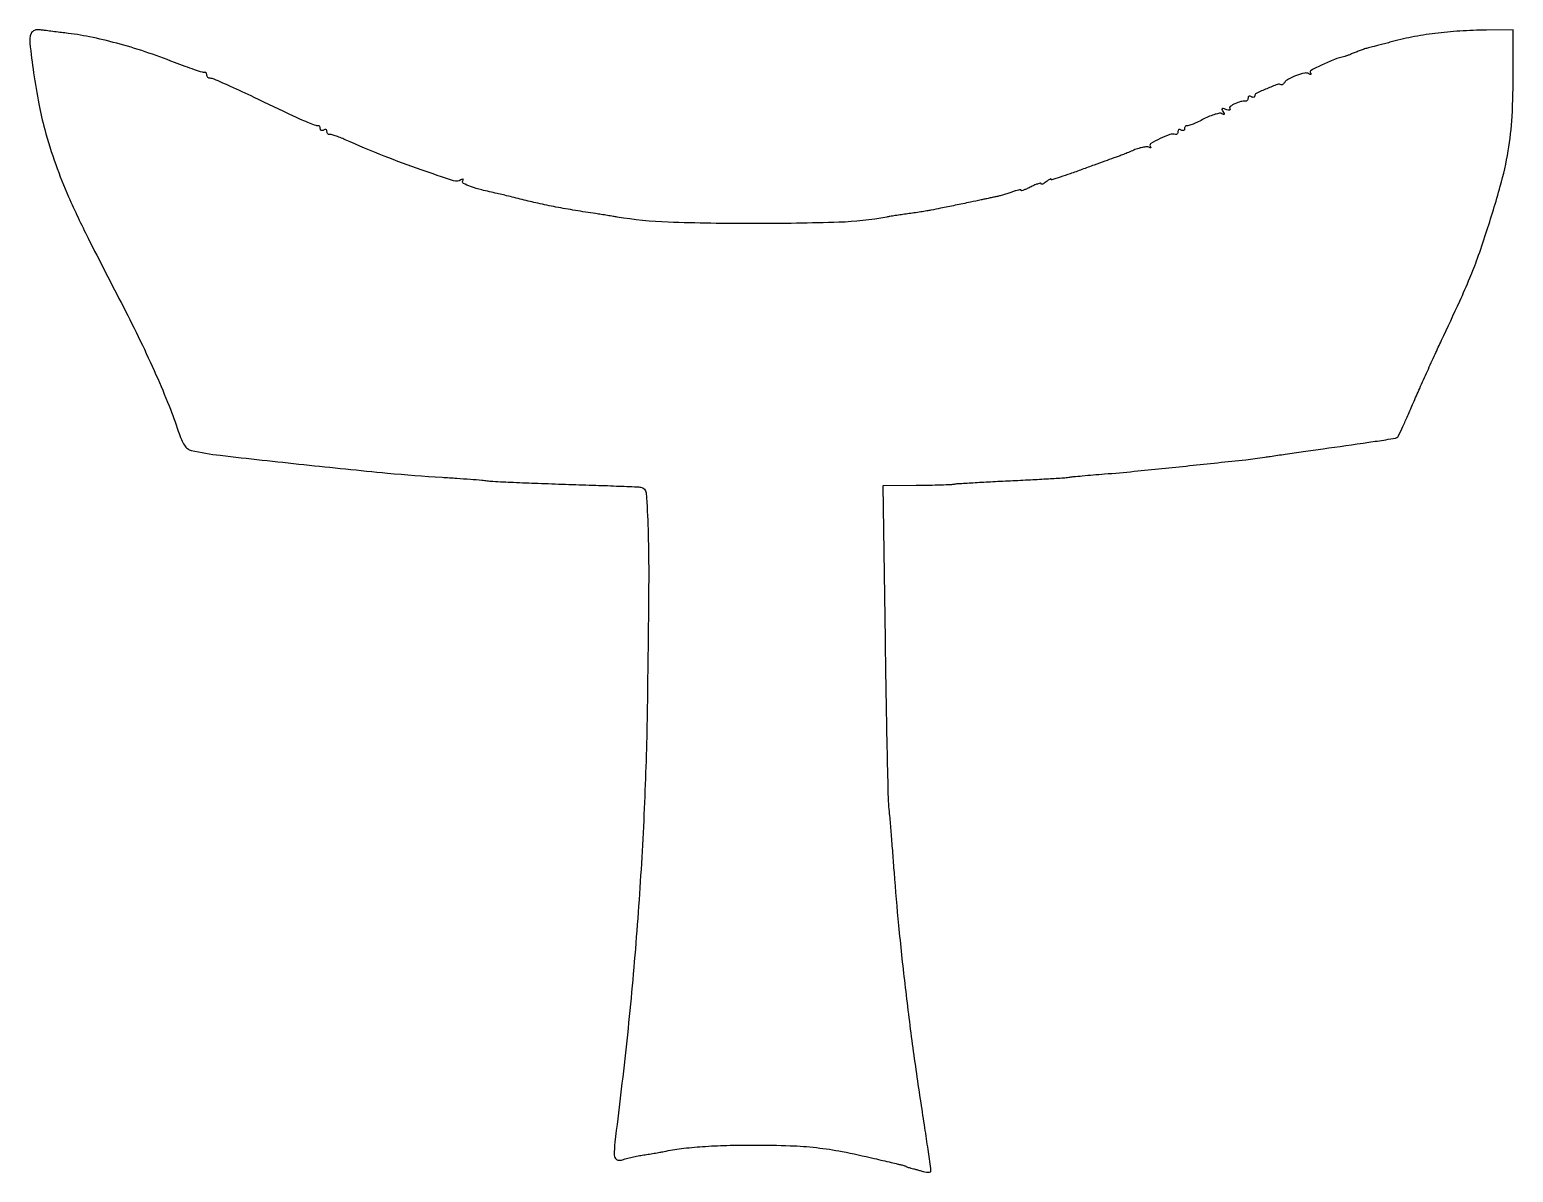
# Model space of a CAD drawing. Extents: x 0 to 444, y 0 to 343.
import ezdxf

# ---------------------------------------------------------------- set-up
doc = ezdxf.new("R2010")
doc.units = 0

msp = doc.modelspace()

# ---------------------------------------------------------------- linework, layer by layer
msp.add_lwpolyline([(0.327497, 341.411061, 0.120606), (-0.041512, 338.506188, 0.007063), (1.10334, 329.598614, 0.011711), (2.652307, 320.317578, 0.020355), (4.428724, 312.713489, 0.016937), (7.728355, 302.198546, 0.01976), (11.58619, 292.46804, 0.012688), (17.424769, 280.141297, 0.002862), (27.999467, 259.5, -0.007736), (33.077032, 249.346145, -0.008062), (37.76622, 239.178094, -0.008567), (41.707205, 229.826686, -0.016897), (44.455502, 222.24878, 0.018948), (45.373921, 219.748438, 0.051052), (46.266975, 218.081866, 0.075463), (47.22564, 217.041563, 0.114113), (48.330772, 216.509995, 0.026839), (56.995655, 215.045569, 0.001783), (82.095055, 212.268529, 0.002753), (107.099826, 209.73136, 0.009258), (123.5, 208.464398, -0.001974), (127.89249, 208.189365, -0.002422), (131.992951, 207.896405, -0.002013), (135.436921, 207.619627, -0.017422), (136.965364, 207.436784, 0.026191), (138.693714, 207.260697, 0.001093), (144.885452, 206.969622, 0.001888), (152.227677, 206.668312, 0.00134), (160.465364, 206.383501, -0.000663), (168.634869, 206.112123, -0.000995), (175.761701, 205.85172, -0.000392), (181.880401, 205.611148, -0.022706), (183, 205.515205, -0.356138), (184.652018, 203.761824, -0.010367), (185.20517, 192.84866, -0.009681), (185.393049, 175.040673, -0.001473), (184.975165, 139.5, -0.007057), (184.155682, 111.071442, -0.006463), (182.520604, 81.830095, -0.006407), (180.111403, 52.370779, -0.00661), (176.968926, 23.287496, 0.001277), (175.29713, 9.221653, 0.032573), (175.10211, 5.372628, 0.243394), (175.796415, 4.077193, 0.245718), (177.25, 3.902802, -0.024521), (178.388137, 4.271718, -0.009213), (180.014063, 4.679957, -0.009101), (181.803627, 5.060207, -0.010931), (183.5, 5.350186, 0.003147), (185.214574, 5.615876, 0.002514), (187.059375, 5.92317, 0.00254), (188.764215, 6.224892, 0.006424), (190, 6.466525, -0.021368), (195.193125, 7.321709, -0.012303), (201.504359, 7.928682, -0.010839), (208.796002, 8.290631, -0.007649), (217, 8.394207, -0.007969), (227.77263, 8.193692, -0.019234), (235.719032, 7.612466, -0.020273), (243.346934, 6.44387, -0.009813), (253, 4.364326, 0.000208), (255.598709, 3.75203, 0.000254), (258.03125, 3.18126, 0.000212), (260.077808, 2.70307, 0.001795), (261, 2.491496, -0.009094), (261.575011, 2.350707, -0.014584), (262.059375, 2.207499, -0.008362), (262.449312, 2.072469, -0.315019), (262.5, 2, 0.309501), (262.550371, 1.92642, 0.008184), (262.940625, 1.78227, 0.01439), (263.424998, 1.627814, 0.008999), (264, 1.473675, -0.00472), (264.731866, 1.284182, -0.001942), (265.720312, 1.014152, -0.001922), (266.778739, 0.716196, -0.002467), (267.75, 0.433554, 0.03592), (268.612464, 0.244032, 0.063716), (269.339062, 0.231505, 0.09869), (269.824652, 0.385322, 0.27334), (270, 0.682107, 0.03604), (269.949308, 1.384469, 0.000277), (269.125123, 7.042395, 0.001025), (268.163259, 13.527063, 0.000658), (267.021694, 21.048739, -0.004734), (264.504494, 38.597591, -0.004376), (262.248999, 56.657313, -0.004493), (260.378076, 74.156627, -0.006085), (259.022507, 90, 0.000982), (258.579708, 95.881338, 0.001089), (258.128308, 101.5625, 0.001007), (257.722776, 106.408974, 0.005645), (257.471213, 109, -0.020864), (257.256225, 112.235181, -0.000626), (256.939822, 125.764062, -0.001242), (256.626641, 141.70261, -0.000858), (256.347847, 159.75), (255.71273, 206), (265.606365, 206.076511, 0.002569), (269.505267, 206.126695, 0.003458), (273.03437, 206.214672, 0.002375), (275.99151, 206.322919, 0.036845), (277, 206.439404, -0.031394), (278.080982, 206.576205, -0.000974), (282.547093, 206.84972, -0.001905), (287.81497, 207.1419, -0.001317), (293.777339, 207.434071, 0.00143), (299.791158, 207.730128, 0.001941), (305.219867, 208.034082, 0.001292), (309.774991, 208.318676, 0.021673), (311.277339, 208.482048, -0.013149), (312.608722, 208.649832, -0.001883), (315.343968, 208.911292, -0.002138), (318.582681, 209.194614, -0.001824), (322, 209.46629, 0.006033), (330.921989, 210.251211, 0.001092), (347.469086, 211.944901, 0.000762), (364.325582, 213.733456, 0.012254), (370, 214.485361, -0.003053), (371.644397, 214.734124, -0.000223), (376.171875, 215.388722, -0.000311), (381.572541, 216.163674, -0.000236), (387.5, 217.007596, 0.000296), (401.173161, 218.956002, 0.003767), (406.307514, 219.73026, 0.004863), (409.226227, 220.222063, 0.149239), (409.875838, 220.554458, 0.092985), (410.104115, 220.876854, 0.000776), (411.390179, 223.687508, 0.002727), (412.846503, 226.93011, 0.001749), (414.503268, 230.709171, -0.002211), (416.437966, 235.111142, -0.001368), (418.748481, 240.267694, -0.001372), (421.058534, 245.348438, -0.002469), (422.984737, 249.5, 0.002044), (428.446478, 261.245527, 0.009223), (431.480727, 268.174933, 0.0128), (433.765654, 274.089047, 0.006851), (436.299, 281.5, 0.01061), (440.597842, 295.67443, 0.026496), (442.961434, 306.230887, 0.028159), (444.116563, 316.595977, 0.013452), (444.489032, 330), (444.5, 342.5), (436.5, 342.43485, 0.013202), (428.491818, 342.158082, 0.016062), (421.019342, 341.46059, 0.017075), (414.036436, 340.338424, 0.019913), (407.5, 338.78515, -0.003035), (405.850246, 338.333791, -0.003067), (404.200982, 337.904128, -0.002988), (402.760486, 337.547423, -0.012455), (401.886322, 337.359401, 0.025268), (401.072071, 337.162317, 0.008364), (399.898805, 336.793296, 0.008304), (398.60972, 336.340105, 0.009339), (397.386322, 335.860873, -0.002594), (396.244356, 335.395675, -0.003448), (395.200982, 334.985269, -0.002452), (394.322898, 334.651788, -0.034523), (394, 334.555771, 0.035804), (390.885953, 333.621097, 0.020066), (387.248629, 332.069112, 0.011073), (383.901604, 330.38756, 0.433638), (383.706112, 329.666504, -0.050293), (383.868193, 329.333587, -0.350716), (383.814789, 329.173536, -0.251727), (383.612846, 329.15716, -0.035335), (383.229444, 329.358196, 0.197398), (381.981816, 329.564392, 0.030815), (379.537467, 328.841336, 0.033659), (377.150625, 327.785417, 0.117112), (375.888197, 326.684944, -0.041246), (375.625484, 326.375005, -0.05849), (375.342078, 326.151219, -0.074658), (375.08167, 326.040352, -0.204842), (374.888197, 326.069719, 0.231046), (373.868409, 326.172664, 0.011474), (370.64667, 324.899045, 0.010502), (367.467205, 323.477593, 0.290094), (367, 322.740095, -0.145542), (366.918204, 322.465044, -0.191556), (366.70625, 322.315589, -0.134613), (366.382994, 322.325931, -0.063579), (366, 322.5, 0.082592), (365.6179, 322.656512, 0.161196), (365.29375, 322.6254, 0.182303), (365.078288, 322.413961, 0.108972), (365, 322.059017, -0.070454), (364.943826, 321.662338, -0.096926), (364.779688, 321.342856, -0.117697), (364.535598, 321.150017, -0.145395), (364.25, 321.108151, 0.099498), (362.823807, 321.029446, 0.046837), (361.08093, 320.399008, 0.049012), (359.692573, 319.569367, 0.390107), (359.563185, 318.897764, -0.198829), (359.606536, 318.630896, -0.297659), (359.440978, 318.473327, -0.105875), (359.013612, 318.485683, -0.031646), (358.387893, 318.681393, 0.021797), (357.575496, 318.953158, 0.233523), (357.243292, 318.892848, 0.348029), (357.171809, 318.626867, 0.036589), (357.490464, 318.01543, -0.019353), (357.811673, 317.447696, -0.23452), (357.815433, 317.204428, -0.406473), (357.645742, 317.141833, -0.033717), (357.188805, 317.383312, 0.181006), (356.499861, 317.5197, 0.029059), (355.139143, 317.21428, 0.028942), (353.50683, 316.642805, 0.021781), (351.784296, 315.835676, -0.010122), (350.088506, 314.992324, -0.014159), (348.5382, 314.313081, -0.010448), (347.235497, 313.817181, -0.152697), (346.75, 313.797856, 0.145287), (346.464705, 313.790641, 0.13531), (346.220312, 313.629534, 0.108689), (346.056097, 313.330687, 0.071604), (346, 312.940983, -0.108972), (345.921712, 312.586039, -0.182303), (345.70625, 312.3746, -0.161196), (345.3821, 312.343488, -0.082592), (345, 312.5, 0.082592), (344.6179, 312.656512, 0.161196), (344.29375, 312.6254, 0.182303), (344.078288, 312.413961, 0.108972), (344, 312.059017, -0.071615), (343.943904, 311.669375, -0.108801), (343.779688, 311.370712, -0.135474), (343.535293, 311.209886, -0.145264), (343.25, 311.20298, 0.151425), (341.609084, 311.143459, 0.025484), (338.66477, 309.940816, 0.02172), (335.918384, 308.50343, 0.42243), (335.707749, 307.663855, -0.047581), (335.872804, 307.329439, -0.338488), (335.824464, 307.167076, -0.264825), (335.63172, 307.145613, -0.036693), (335.260743, 307.338852, 0.162381), (334.621428, 307.489638, 0.0288), (333.38763, 307.305799, 0.028526), (331.909524, 306.908578, 0.022291), (330.356234, 306.316556, -0.003221), (328.806472, 305.657164, -0.003861), (327.339019, 305.057192, -0.003323), (326.095817, 304.569633, -0.025459), (325.5, 304.3747, 0.019674), (324.798695, 304.154197, 0.000667), (322.076562, 303.174987, 0.001257), (318.866619, 302.006327, 0.000877), (315.25, 300.672096, -0.004474), (311.702526, 299.392293, -0.007655), (308.717188, 298.396433, -0.0025), (306.18274, 297.60781, -0.504029), (306, 297.743036, 0.46706), (305.885131, 297.839181, 0.070849), (305.559375, 297.731784, 0.039517), (305.076083, 297.442794, 0.018706), (304.5, 297, -0.024247), (303.923721, 296.567126, -0.05433), (303.440625, 296.311184, -0.115585), (303.127933, 296.264405, -0.390496), (303, 296.403235, 0.457268), (302.818038, 296.560599, 0.036946), (302.11875, 296.405262, 0.03013), (301.151112, 296.049096, 0.016081), (300, 295.5, -0.012402), (298.849008, 294.940531, -0.022714), (297.88125, 294.5515, -0.022034), (297.151666, 294.331603, -0.489074), (297, 294.449569, 0.427881), (296.853966, 294.588974, 0.033386), (296.257953, 294.521225, 0.029516), (295.442899, 294.322677, 0.016341), (294.473884, 293.990071, -0.010797), (293.344692, 293.588437, -0.007219), (292.036548, 293.175598, -0.00727), (290.756453, 292.812042, -0.01417), (289.723884, 292.566085, 0.000529), (288.692719, 292.350005, 0.000283), (287.418891, 292.080912, 0.000282), (286.118887, 291.804756, 0.00044), (285, 291.565385, -0.001686), (281.79562, 290.888199, -0.000628), (277.289027, 289.957588, -0.000606), (272.846946, 289.051725, -0.002159), (270, 288.487536, -0.006641), (268.734449, 288.259808, -0.002335), (266.9125, 287.965622, -0.002318), (264.906147, 287.660789, -0.002714), (263, 287.390779, 0.001831), (261.14806, 287.131785, 0.001851), (259.304741, 286.860146, 0.001801), (257.701506, 286.611911, 0.007531), (256.739544, 286.444526, -0.038953), (242.434929, 284.872262, -0.007891), (216.880931, 284.467856, -0.008151), (191.250291, 284.88463, -0.03459), (176, 286.441158, 0.00292), (174.764428, 286.646932, 0.001147), (173.059375, 286.916661, 0.001135), (171.21458, 287.199869, 0.001417), (169.5, 287.454135, -0.005327), (163.455449, 288.398885, -0.00583), (157.611933, 289.446281, -0.006201), (152.208139, 290.54967, -0.009167), (147.5, 291.662751, 0.001063), (145.09279, 292.273213, 0.00127), (142.821875, 292.837849, 0.001092), (140.905187, 293.304808, 0.008342), (140, 293.507324, -0.010667), (135.383161, 294.562809, -0.02579), (132.037485, 295.589159, -0.031391), (129.871118, 296.535845, -0.437495), (129.666929, 297.270096, 0.044), (129.857701, 297.649756, 0.377088), (129.798686, 297.814743, 0.241774), (129.575379, 297.82181, 0.027699), (129.119193, 297.573665, -0.220158), (126.964867, 297.313519, -0.005306), (117.185796, 300.595922, -0.011224), (106.130893, 304.717907, -0.009184), (94.5, 309.60403, 0.010027), (92.91321, 310.267494, 0.013632), (91.454687, 310.797767, 0.010501), (90.230792, 311.176964, 0.131312), (89.75, 311.185773, -0.145656), (89.464659, 311.199042, -0.132118), (89.220313, 311.365657, -0.10652), (89.056113, 311.668102, -0.071406), (89, 312.059017, 0.108972), (88.921712, 312.413961, 0.182303), (88.70625, 312.6254, 0.161196), (88.3821, 312.656512, 0.082592), (88, 312.5, -0.082592), (87.6179, 312.343488, -0.161196), (87.29375, 312.3746, -0.182303), (87.078288, 312.586039, -0.108972), (87, 312.940983, 0.071643), (86.943907, 313.33045, 0.109121), (86.779687, 313.628591, 0.13594), (86.535286, 313.788619, 0.145197), (86.25, 313.794647, -0.157505), (85.729649, 313.818176, -0.005446), (83.810937, 314.559112, -0.009706), (81.54505, 315.513972, -0.006575), (79, 316.685452, 0.000911), (67.174766, 322.291774, 0.003891), (60.084447, 325.570246, 0.002729), (55.193405, 327.75367, 0.103975), (54.021645, 328, -0.096872), (53.631713, 328.076262, -0.097409), (53.300108, 328.29375, -0.098438), (53.078074, 328.618393, -0.101248), (53, 329, 0.076507), (52.94362, 329.366308, 0.114025), (52.779688, 329.644498, 0.136876), (52.535389, 329.79066, 0.135925), (52.25, 329.789779, -0.146407), (51.709796, 329.799215, -0.003587), (49.321631, 330.57842, -0.007484), (46.517815, 331.562442, -0.004987), (43.334277, 332.769719, 0.012847), (34.550703, 335.943666, 0.01467), (25.993283, 338.513342, 0.01566), (17.89533, 340.418514, 0.021448), (10.5, 341.588126, -0.001731), (8.41681, 341.833882, -0.001628), (6.292214, 342.099007, -0.001618), (4.410168, 342.346283, -0.005633), (3.196899, 342.523626, 0.055599), (2.226115, 342.567656, 0.076179), (1.373469, 342.378934, 0.089624), (0.720824, 341.979998, 0.119808)], format="xyb", close=True)

doc.saveas('drawing.dxf')
